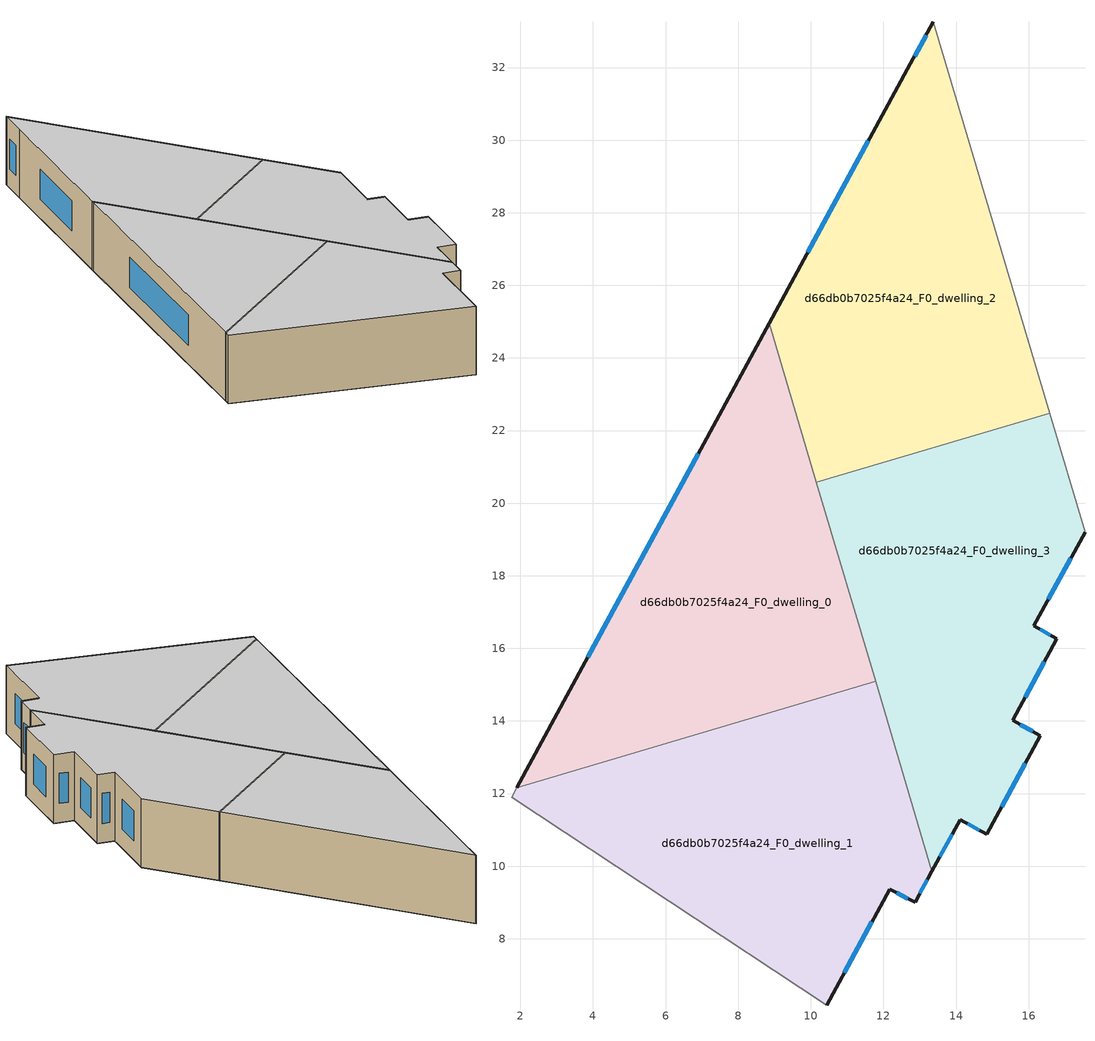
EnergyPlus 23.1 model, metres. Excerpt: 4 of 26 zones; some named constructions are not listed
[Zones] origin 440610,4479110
d66db0b7025f4a24_F0_dwelling_0
 floor ground (EU_floor_Construction): 11.78,15.09 8.85,24.95 1.9,12.16 z0
 wall outside (EU_wall_Construction): 1.9,12.16 8.85,24.95 z0:3
 wall to d66db0b7025f4a24_F0_dwelling_1 (EU_wall_Construction): 11.78,15.09 1.9,12.16 z0:3
 wall to d66db0b7025f4a24_F0_dwelling_3 (EU_wall_Construction): 10.15,20.57 11.78,15.09 z0:3
 wall to d66db0b7025f4a24_F0_dwelling_2 (EU_wall_Construction): 8.85,24.95 10.15,20.57 z0:3
 window (EU_Window_Construction): 3.85,15.75 6.9,21.36 z0.84:2.16
 ceiling to d66db0b7025f4a24_F1_dwelling_0 (EU_floor_Construction): 8.85,24.95 11.78,15.09 1.9,12.16 z3
d66db0b7025f4a24_F0_dwelling_1
 floor ground (EU_floor_Construction): 12.87,9.01 13.34,9.86 11.78,15.09 1.9,12.16 1.76,11.9 10.43,6.17 12.17,9.36 z0
 wall outside (EU_wall_Construction): 13.34,9.86 12.87,9.01 12.17,9.36 10.43,6.17 z0:3
 wall adiabatic (EU_wall_Construction): 10.43,6.17 1.76,11.9 1.9,12.16 z0:3
 wall to d66db0b7025f4a24_F0_dwelling_3 (EU_wall_Construction): 11.78,15.09 13.34,9.86 z0:3
 window (EU_Window_Construction): 13.21,9.62 13,9.25 / 12.68,9.11 12.37,9.26 / 11.68,8.46 10.92,7.06 z0.84:2.16
 ceiling to d66db0b7025f4a24_F1_dwelling_1 (EU_floor_Construction): 11.78,15.09 13.34,9.86 12.87,9.01 12.17,9.36 10.43,6.17 1.76,11.9 1.9,12.16 z3
d66db0b7025f4a24_F0_dwelling_2
 floor ground (EU_floor_Construction): 16.58,22.48 13.38,33.26 12.66,31.95 8.85,24.95 10.16,20.57 z0
 wall outside (EU_wall_Construction): 8.85,24.95 12.66,31.95 13.38,33.26 z0:3
 wall to d66db0b7025f4a24_F0_dwelling_3 (EU_wall_Construction): 16.58,22.48 10.16,20.57 z0:3
 wall to d66db0b7025f4a24_F0_dwelling_4 (EU_wall_Construction): 13.38,33.26 16.58,22.48 z0:3
 window (EU_Window_Construction): 9.92,26.92 11.59,29.98 / 12.86,32.32 13.18,32.89 z0.84:2.16
 ceiling to d66db0b7025f4a24_F1_dwelling_2 (EU_floor_Construction): 13.38,33.26 16.58,22.48 10.16,20.57 8.85,24.95 12.66,31.95 z3
d66db0b7025f4a24_F0_dwelling_3
 floor ground (EU_floor_Construction): 14.85,10.88 16.33,13.59 15.56,14.02 16.78,16.26 16.14,16.62 17.55,19.21 16.58,22.48 10.16,20.57 13.34,9.86 14.11,11.28 z0
 wall outside (EU_wall_Construction): 17.55,19.21 16.14,16.62 16.78,16.26 15.56,14.02 16.33,13.59 14.85,10.88 14.11,11.28 13.34,9.86 z0:3
 wall to d66db0b7025f4a24_F0_dwelling_4 (EU_wall_Construction): 16.58,22.48 17.55,19.21 z0:3
 window (EU_Window_Construction): 16.44,15.63 15.9,14.65 / 15.77,13.9 16.11,13.71 / 15.91,12.83 15.26,11.64 / 14.64,10.99 14.32,11.17 / 13.89,10.88 13.55,10.26 / 17.16,18.48 16.54,17.35 / 16.32,16.52 16.6,16.36 z0.84:2.16
 ceiling to d66db0b7025f4a24_F1_dwelling_3 (EU_floor_Construction): 16.58,22.48 17.55,19.21 16.14,16.62 16.78,16.26 15.56,14.02 16.33,13.59 14.85,10.88 14.11,11.28 13.34,9.86 10.16,20.57 z3
[HVACTEMPLATE:THERMOSTAT] Constant Heating Setpoint=20; Constant Cooling Setpoint=50
EU_HeatOnly_d66db0b7025f4a24_F0_dwelling_0; EU_HeatOnly_d66db0b7025f4a24_F0_dwelling_1; EU_HeatOnly_d66db0b7025f4a24_F0_dwelling_2; EU_HeatOnly_d66db0b7025f4a24_F0_dwelling_3; EU_HeatOnly_d66db0b7025f4a24_F0_dwelling_4; EU_HeatOnly_d66db0b7025f4a24_F0_dwelling_5; EU_HeatOnly_d66db0b7025f4a24_F0_dwelling_6; EU_HeatOnly_d66db0b7025f4a24_F0_dwelling_7; EU_HeatOnly_d66db0b7025f4a24_F0_dwelling_8; EU_HeatOnly_d66db0b7025f4a24_F1_dwelling_0; EU_HeatOnly_d66db0b7025f4a24_F1_dwelling_1; EU_HeatOnly_d66db0b7025f4a24_F1_dwelling_2; EU_HeatOnly_d66db0b7025f4a24_F1_dwelling_3; EU_HeatOnly_d66db0b7025f4a24_F1_dwelling_4; EU_HeatOnly_d66db0b7025f4a24_F1_dwelling_5; EU_HeatOnly_d66db0b7025f4a24_F1_dwelling_6; EU_HeatOnly_d66db0b7025f4a24_F1_dwelling_7; EU_HeatOnly_d66db0b7025f4a24_F1_dwelling_8; EU_HeatOnly_d66db0b7025f4a24_F2_dwelling_0; EU_HeatOnly_d66db0b7025f4a24_F2_dwelling_1; EU_HeatOnly_d66db0b7025f4a24_F2_dwelling_2; EU_HeatOnly_d66db0b7025f4a24_F2_dwelling_3; EU_HeatOnly_d66db0b7025f4a24_F2_dwelling_4; EU_HeatOnly_d66db0b7025f4a24_F2_dwelling_5; EU_HeatOnly_d66db0b7025f4a24_F2_dwelling_6; EU_HeatOnly_d66db0b7025f4a24_F2_dwelling_7
[SCHEDULE:CONSTANT]
Name | Hourly Value
EU_AlwaysOn | 1
EU_CoolingOff | 0
[SCHEDULE:FILE] Column Number=1; Rows to Skip at Top=0; Number of Hours of Data=8760; Column Separator=Comma; Interpolate to Timestep=No; Minutes per Item=60; Adjust Schedule for Daylight Savings=Yes
Name | File
EU_Step8_GainSchedule_d66db0b7025f4a24_F2_dwelling_1_f000 | ../../schedules/d66db0b7025f4a24/d66db0b7025f4a24_F2_dwelling_1_f000_gain.csv
EU_Step8_GainSchedule_d66db0b7025f4a24_F2_dwelling_2_f000 | ../../schedules/d66db0b7025f4a24/d66db0b7025f4a24_F2_dwelling_2_f000_gain.csv
EU_Step8_GainSchedule_d66db0b7025f4a24_F2_dwelling_3_f000 | ../../schedules/d66db0b7025f4a24/d66db0b7025f4a24_F2_dwelling_3_f000_gain.csv
EU_Step8_GainSchedule_d66db0b7025f4a24_F2_dwelling_4_f000 | ../../schedules/d66db0b7025f4a24/d66db0b7025f4a24_F2_dwelling_4_f000_gain.csv
EU_Step8_GainSchedule_d66db0b7025f4a24_F2_dwelling_5_f000 | ../../schedules/d66db0b7025f4a24/d66db0b7025f4a24_F2_dwelling_5_f000_gain.csv
EU_Step8_GainSchedule_d66db0b7025f4a24_F2_dwelling_6_f000 | ../../schedules/d66db0b7025f4a24/d66db0b7025f4a24_F2_dwelling_6_f000_gain.csv
EU_Step8_GainSchedule_d66db0b7025f4a24_F2_dwelling_7_f000 | ../../schedules/d66db0b7025f4a24/d66db0b7025f4a24_F2_dwelling_7_f000_gain.csv
